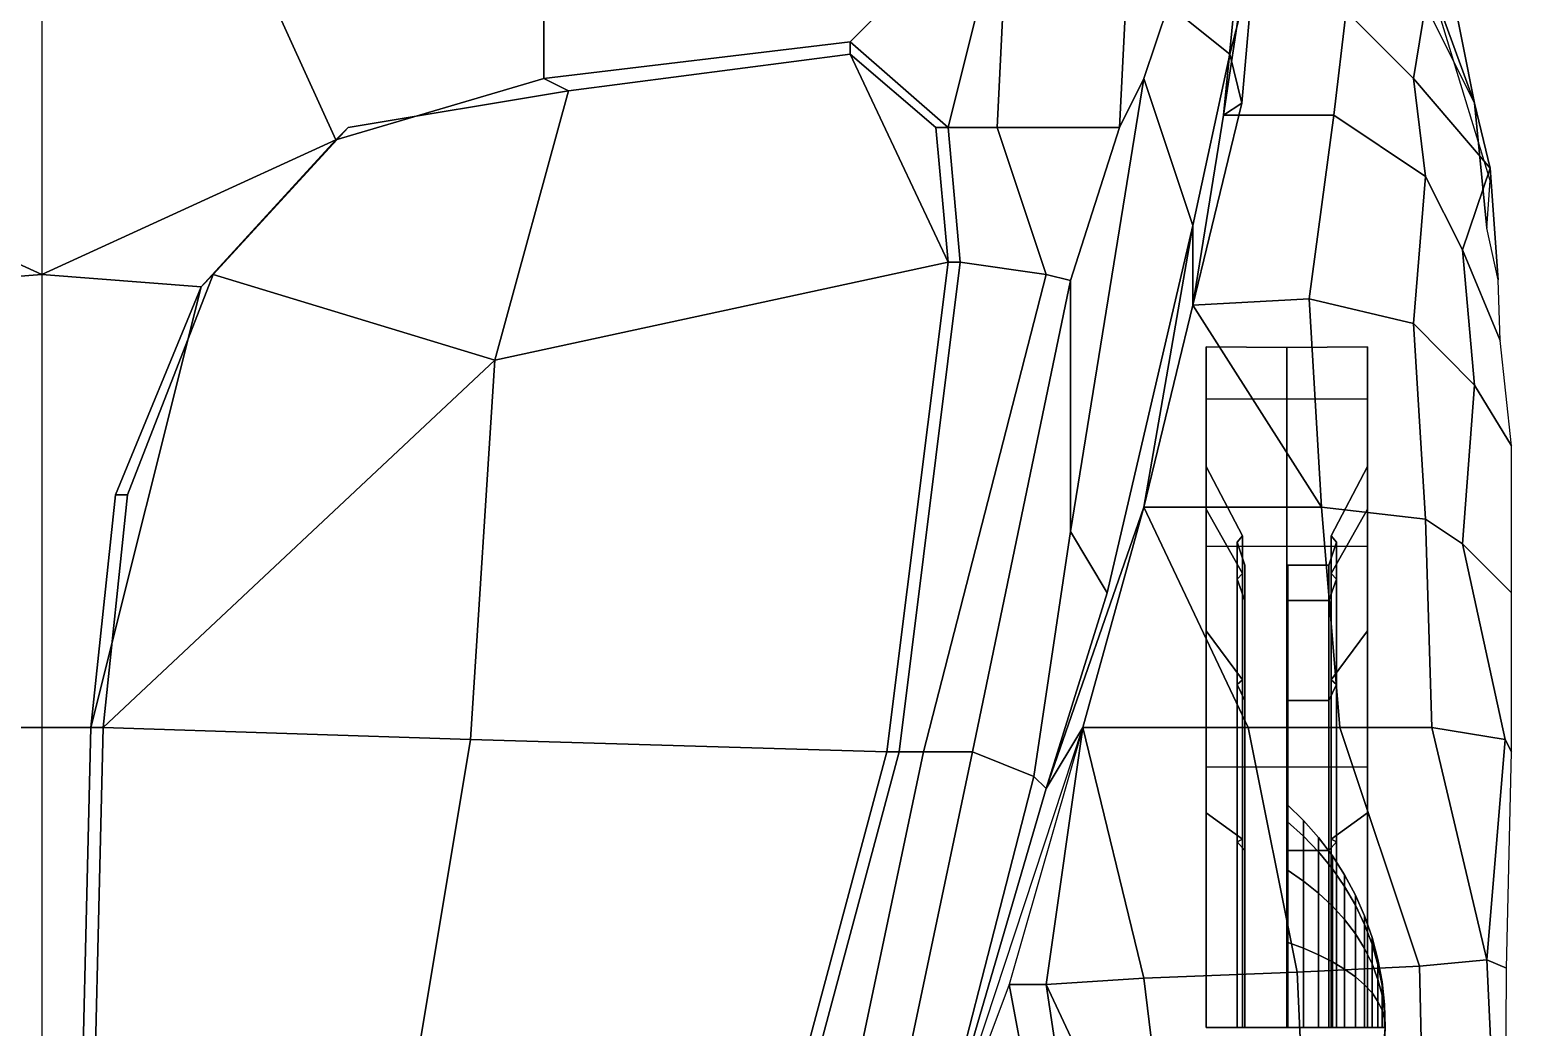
# Model space of a CAD drawing. Extents: x -29 to 31, y -38 to 119.
# Drawn here: x 0.57 to 30.82, y -14.17 to 6.21 of the extents above; entities that cross this region are included whole.
import ezdxf

# ---------------------------------------------------------------- set-up
doc = ezdxf.new("R2010")
doc.units = 0
doc.header["$MEASUREMENT"] = 0
for name, color, linetype in [('FRONTFENDER', 7, 'CONTINUOUS'), ('FRONTSIDE', 7, 'CONTINUOUS'), ('HOOD', 7, 'CONTINUOUS'), ('TIRES', 7, 'CONTINUOUS')]:
    doc.layers.add(name, color=color, linetype=linetype)

msp = doc.modelspace()

# ---------------------------------------------------------------- linework, layer by layer
at = {"layer": 'FRONTFENDER', "color": 1, "linetype": 'Continuous'}
for points in [[(29.069, 6.708, -22.192), (30.069, 4.708, -23.192), (29.569, 7.208, -24.942), (28.319, 8.208, -24.942)], [(27.444, 6.583, -17.942), (28.819, 5.208, -18.442), (29.069, 6.708, -22.192), (27.319, 7.958, -22.067)], [(30.069, 4.708, -23.192), (29.069, 7.458, -26.442), (29.569, 7.208, -24.942)], [(30.069, 4.708, -23.192), (30.319, 2.155, -24.067), (30.387, 3.13, -26.192), (29.069, 7.458, -26.442)], [(24.944, 4.458, -12.942), (27.194, 4.458, -13.567), (27.444, 6.583, -17.942), (25.319, 6.958, -17.817)], [(28.819, 5.208, -18.442), (30.387, 3.38, -19.442), (30.069, 4.708, -23.192), (29.069, 6.708, -22.192)], [(27.194, 4.458, -13.567), (29.069, 3.208, -14.692), (28.819, 5.208, -18.442), (27.444, 6.583, -17.942)], [(29.069, 3.208, -14.692), (29.819, 1.708, -15.692), (30.387, 3.38, -19.442), (28.819, 5.208, -18.442)], [(30.387, 3.38, -19.442), (30.547, 1.101, -21.192), (30.319, 2.155, -24.067), (30.069, 4.708, -23.192)], [(24.319, 0.583, -8.942), (26.694, 0.708, -9.567), (27.194, 4.458, -13.567), (24.944, 4.458, -12.942)], [(26.694, 0.708, -9.567), (28.819, 0.208, -10.942), (29.069, 3.208, -14.692), (27.194, 4.458, -13.567)], [(29.819, 1.708, -15.692), (30.588, -0.143, -17.192), (30.547, 1.101, -21.192), (30.387, 3.38, -19.442)], [(28.819, 0.208, -10.942), (30.069, -1.052, -11.942), (29.819, 1.708, -15.692), (29.069, 3.208, -14.692)], [(30.069, -1.052, -11.942), (30.819, -2.292, -13.442), (30.588, -0.143, -17.192), (29.819, 1.708, -15.692)], [(26.944, -3.542, -6.567), (26.694, 0.708, -9.567), (24.319, 0.583, -8.942)], [(26.944, -3.542, -6.567), (29.069, -3.792, -7.692), (28.819, 0.208, -10.942), (26.694, 0.708, -9.567)], [(23.319, -3.542, -5.817), (26.944, -3.542, -6.567), (24.319, 0.583, -8.942)], [(29.069, -3.792, -7.692), (29.819, -4.292, -9.192), (30.069, -1.052, -11.942), (28.819, 0.208, -10.942)], [(29.819, -4.292, -9.192), (30.819, -5.292, -10.692), (30.819, -2.292, -13.442), (30.069, -1.052, -11.942)], [(22.069, -8.042, -3.817), (25.444, -8.042, -4.442), (23.319, -3.542, -5.817)], [(25.444, -8.042, -4.442), (27.319, -8.042, -5.067), (26.944, -3.542, -6.567), (23.319, -3.542, -5.817)], [(27.319, -8.042, -5.067), (29.194, -8.042, -6.067), (29.069, -3.792, -7.692), (26.944, -3.542, -6.567)], [(30.694, -8.292, -7.192), (29.819, -4.292, -9.192), (29.069, -3.792, -7.692), (29.194, -8.042, -6.067)], [(30.694, -8.292, -7.192), (30.819, -8.542, -8.817), (30.819, -5.292, -10.692), (29.819, -4.292, -9.192)], [(20.569, -13.292, -3.317), (21.319, -13.292, -3.442), (22.069, -8.042, -3.817)], [(21.319, -13.292, -3.442), (23.319, -13.167, -3.567), (22.069, -8.042, -3.817)], [(26.444, -13.042, -4.317), (25.444, -8.042, -4.442), (22.069, -8.042, -3.817), (23.319, -13.167, -3.567)], [(26.444, -13.042, -4.317), (28.944, -12.917, -5.192), (27.319, -8.042, -5.067), (25.444, -8.042, -4.442)], [(28.944, -12.917, -5.192), (30.319, -12.792, -6.567), (29.194, -8.042, -6.067), (27.319, -8.042, -5.067)], [(30.319, -12.792, -6.567), (30.694, -8.292, -7.192), (29.194, -8.042, -6.067)], [(30.319, -12.792, -6.567), (30.721, -12.963, -8.067), (30.819, -8.542, -8.817), (30.694, -8.292, -7.192)], [(26.694, -18.417, -4.442), (29.069, -18.292, -5.692), (28.944, -12.917, -5.192), (26.444, -13.042, -4.317)], [(29.069, -18.292, -5.692), (30.569, -18.167, -7.192), (30.319, -12.792, -6.567), (28.944, -12.917, -5.192)], [(30.569, -18.167, -7.192), (30.694, -18.042, -8.692), (30.721, -12.963, -8.067), (30.319, -12.792, -6.567)], [(18.694, -18.292, -3.817), (19.819, -18.542, -3.692), (20.944, -15.292, -3.692), (20.569, -13.292, -3.317)], [(20.944, -15.292, -3.692), (21.569, -14.917, -3.692), (21.319, -13.292, -3.442), (20.569, -13.292, -3.317)], [(23.194, -17.292, -3.817), (23.944, -18.292, -3.817), (23.319, -13.167, -3.567), (21.319, -13.292, -3.442)], [(23.194, -17.292, -3.817), (21.319, -13.292, -3.442), (21.569, -14.917, -3.692)], [(23.944, -18.292, -3.817), (26.694, -18.417, -4.442), (26.444, -13.042, -4.317), (23.319, -13.167, -3.567)]]:
    msp.add_3dface(points, dxfattribs=at)
at = {"layer": 'FRONTSIDE', "color": 1, "linetype": 'Continuous'}
for points in [[(24.569, 10.708, 0.308), (23.819, 6.708, 1.308), (25.069, 5.708, -1.692), (26.319, 10.558, -1.192)], [(25.569, 10.808, -15.442), (24.944, 4.458, -12.942), (25.319, 6.958, -17.817)], [(25.819, 10.458, -7.192), (25.319, 4.708, -7.192), (24.944, 4.458, -12.942), (25.569, 10.808, -15.442)], [(26.319, 10.558, -1.192), (25.069, 5.708, -1.692), (25.319, 4.708, -7.192), (25.819, 10.458, -7.192)], [(23.819, 6.708, 1.308), (23.319, 5.208, 0.558), (24.319, 2.208, -1.692), (25.069, 5.708, -1.692)], [(25.069, 5.708, -1.692), (24.319, 2.208, -1.692), (24.319, 0.583, -8.942), (25.319, 4.708, -7.192)], [(23.319, 5.208, 0.558), (21.819, -4.042, -1.192), (22.569, -5.292, -2.192), (24.319, 2.208, -1.692)], [(25.319, 4.708, -7.192), (24.319, 0.583, -8.942), (24.944, 4.458, -12.942)], [(24.319, 2.208, -1.692), (22.569, -5.292, -2.192), (21.319, -9.292, -2.692), (23.319, -3.542, -5.817)], [(24.319, 2.208, -1.692), (23.319, -3.542, -5.817), (24.319, 0.583, -8.942)], [(23.319, -3.542, -5.817), (21.319, -9.292, -2.692), (22.069, -8.042, -3.817)], [(21.819, -4.042, -1.192), (21.069, -9.042, -1.692), (21.319, -9.292, -2.692), (22.569, -5.292, -2.192)], [(21.319, -9.292, -2.692), (18.694, -18.292, -3.817), (22.069, -8.042, -3.817)], [(21.069, -9.042, -1.692), (18.694, -18.292, -3.817), (21.319, -9.292, -2.692)]]:
    msp.add_3dface(points, dxfattribs=at)
at = {"layer": 'HOOD', "color": 1, "linetype": 'Continuous'}
for points in [[(17.319, 5.958, 4.058), (20.569, 9.208, 3.178), (11.069, 7.578, 4.678), (11.069, 5.208, 4.808)], [(19.319, 4.208, 3.808), (20.569, 9.208, 3.178), (17.319, 5.958, 4.058)], [(20.319, 4.208, 3.558), (20.569, 9.208, 3.178), (19.319, 4.208, 3.808)], [(22.819, 4.208, 2.308), (23.069, 9.208, 2.308), (20.569, 9.208, 3.178), (20.319, 4.208, 3.558)], [(23.319, 5.208, 0.558), (23.819, 6.708, 1.308), (23.069, 9.208, 2.308), (22.819, 4.208, 2.308)], [(11.069, 5.208, 4.808), (11.069, 7.578, 4.678), (5.569, 6.708, 5.558), (6.819, 3.958, 5.058)], [(-5.181, 3.958, 5.058), (-3.931, 6.708, 5.558), (0.819, 6.458, 5.438), (0.819, 1.208, 5.058)], [(6.819, 3.958, 5.058), (5.569, 6.708, 5.558), (0.819, 6.458, 5.438), (0.819, 1.208, 5.058)], [(17.319, 5.708, 3.558), (17.319, 5.958, 4.058), (11.069, 5.208, 4.808), (11.569, 4.958, 4.308)], [(19.069, 4.208, 3.308), (19.319, 4.208, 3.808), (17.319, 5.958, 4.058), (17.319, 5.708, 3.558)], [(17.319, 5.708, 3.558), (11.569, 4.958, 4.308), (10.069, -0.542, 4.558), (19.319, 1.458, 3.058)], [(17.319, 5.708, 3.558), (19.319, 1.458, 3.058), (19.069, 4.208, 3.308)], [(11.569, 4.958, 4.308), (11.069, 5.208, 4.808), (6.819, 3.958, 5.058), (7.069, 4.208, 4.558)], [(21.819, 1.083, 2.683), (21.819, -4.042, -1.192), (23.319, 5.208, 0.558), (22.819, 4.208, 2.308)], [(11.569, 4.958, 4.308), (7.069, 4.208, 4.558), (4.319, 1.208, 4.308), (10.069, -0.542, 4.558)], [(-5.181, 3.958, 5.058), (0.819, 1.208, 5.058), (-2.431, 0.958, 4.808)], [(6.819, 3.958, 5.058), (0.819, 1.208, 5.058), (4.069, 0.958, 4.808)], [(7.069, 4.208, 4.558), (6.819, 3.958, 5.058), (4.069, 0.958, 4.808), (4.319, 1.208, 4.308)], [(19.319, 1.458, 3.058), (19.569, 1.458, 3.558), (19.319, 4.208, 3.808), (19.069, 4.208, 3.308)], [(19.319, 1.458, 3.058), (19.569, 1.458, 3.558), (19.319, 4.208, 3.808), (19.069, 4.208, 3.308)], [(21.319, 1.208, 2.808), (20.319, 4.208, 3.558), (19.319, 4.208, 3.808), (19.569, 1.458, 3.558)], [(21.319, 1.208, 2.808), (21.819, 1.083, 2.683), (22.819, 4.208, 2.308), (20.319, 4.208, 3.558)], [(18.069, -8.542, 1.558), (19.319, 1.458, 3.058), (10.069, -0.542, 4.558), (9.569, -8.292, 3.558)], [(18.069, -8.542, 1.558), (18.319, -8.542, 2.058), (19.569, 1.458, 3.558), (19.319, 1.458, 3.058)], [(18.819, -8.542, 1.558), (21.319, 1.208, 2.808), (19.569, 1.458, 3.558), (18.319, -8.542, 2.058)], [(-2.431, 0.958, 4.808), (0.819, 1.208, 5.058), (0.819, -8.042, 4.058), (-0.181, -8.042, 4.308)], [(4.069, 0.958, 4.808), (0.819, 1.208, 5.058), (0.819, -8.042, 4.058), (1.819, -8.042, 4.308)], [(4.069, 0.958, 4.808), (1.819, -8.042, 4.308), (2.319, -3.292, 4.558)], [(10.069, -0.542, 4.558), (4.319, 1.208, 4.308), (2.569, -3.292, 4.058), (2.069, -8.042, 3.808)], [(4.319, 1.208, 4.308), (4.069, 0.958, 4.808), (2.319, -3.292, 4.558), (2.569, -3.292, 4.058)], [(18.819, -8.542, 1.558), (19.819, -8.542, 0.558), (21.819, 1.083, 2.683), (21.319, 1.208, 2.808)], [(19.819, -8.542, 0.558), (21.069, -9.042, -1.692), (21.819, -4.042, -1.192), (21.819, 1.083, 2.683)], [(10.069, -0.542, 4.558), (2.069, -8.042, 3.808), (9.569, -8.292, 3.558)], [(2.569, -3.292, 4.058), (2.319, -3.292, 4.558), (1.819, -8.042, 4.308), (2.069, -8.042, 3.808)], [(-0.181, -8.042, 4.308), (0.819, -8.042, 4.058), (0.819, -18.792, 1.558), (0.069, -18.542, 1.058)], [(1.819, -8.042, 4.308), (0.819, -8.042, 4.058), (0.819, -18.792, 1.558), (1.569, -18.542, 1.058)], [(2.069, -8.042, 3.808), (1.819, -8.042, 4.308), (1.569, -18.542, 1.058), (1.819, -18.542, 0.558)], [(9.569, -8.292, 3.558), (2.069, -8.042, 3.808), (1.819, -18.542, 0.558), (7.819, -18.792, 0.808)], [(15.319, -18.792, -0.692), (18.069, -8.542, 1.558), (9.569, -8.292, 3.558), (7.819, -18.792, 0.808)], [(15.319, -18.792, -0.692), (15.569, -18.792, -0.192), (18.319, -8.542, 2.058), (18.069, -8.542, 1.558)], [(16.819, -18.042, -0.692), (18.819, -8.542, 1.558), (18.319, -8.542, 2.058), (15.569, -18.792, -0.192)], [(16.819, -18.042, -0.692), (17.819, -18.042, -1.442), (19.819, -8.542, 0.558), (18.819, -8.542, 1.558)], [(17.819, -18.042, -1.442), (18.694, -18.292, -3.817), (21.069, -9.042, -1.692), (19.819, -8.542, 0.558)]]:
    msp.add_3dface(points, dxfattribs=at)
at = {"layer": 'TIRES', "color": 245, "linetype": 'Continuous'}
for points in [[(24.59, -1.329, -28.011), (24.59, -3.588, -27.075), (24.59, -2.716, -22.692), (24.59, -0.271, -22.692)], [(26.235, -1.338, -28.007), (24.59, -1.329, -28.011), (24.59, -0.271, -22.692), (26.235, -0.281, -22.692)], [(24.59, -0.271, -22.692), (24.59, -2.716, -22.692), (24.59, -3.588, -18.31), (24.59, -1.329, -17.374)], [(26.235, -0.281, -22.692), (24.59, -0.271, -22.692), (24.59, -1.329, -17.374), (26.235, -1.338, -17.378)], [(27.879, -1.329, -28.011), (26.235, -1.338, -28.007), (26.235, -0.281, -22.692), (27.879, -0.271, -22.692)], [(27.879, -0.271, -22.692), (26.235, -0.281, -22.692), (26.235, -1.338, -17.378), (27.879, -1.329, -17.374)], [(27.879, -3.588, -27.075), (27.879, -1.329, -28.011), (27.879, -0.271, -22.692), (27.879, -2.716, -22.692)], [(27.879, -2.716, -22.692), (27.879, -0.271, -22.692), (27.879, -1.329, -17.374), (27.879, -3.588, -18.31)], [(24.59, -4.341, -32.52), (24.59, -6.07, -30.791), (24.59, -3.588, -27.075), (24.59, -1.329, -28.011)], [(26.235, -4.349, -32.513), (24.59, -4.341, -32.52), (24.59, -1.329, -28.011), (26.235, -1.338, -28.007)], [(24.59, -1.329, -17.374), (24.59, -3.588, -18.31), (24.59, -6.07, -14.594), (24.59, -4.341, -12.865)], [(26.235, -1.338, -17.378), (24.59, -1.329, -17.374), (24.59, -4.341, -12.865), (26.235, -4.349, -12.872)], [(27.879, -4.341, -32.52), (26.235, -4.349, -32.513), (26.235, -1.338, -28.007), (27.879, -1.329, -28.011)], [(27.879, -1.329, -17.374), (26.235, -1.338, -17.378), (26.235, -4.349, -12.872), (27.879, -4.341, -12.865)], [(27.879, -6.07, -30.791), (27.879, -4.341, -32.52), (27.879, -1.329, -28.011), (27.879, -3.588, -27.075)], [(27.879, -3.588, -18.31), (27.879, -1.329, -17.374), (27.879, -4.341, -12.865), (27.879, -6.07, -14.594)], [(24.59, -3.588, -27.075), (25.327, -4.896, -26.533), (25.327, -4.132, -22.692), (24.59, -2.716, -22.692)], [(24.59, -2.716, -22.692), (25.327, -4.132, -22.692), (25.327, -4.896, -18.852), (24.59, -3.588, -18.31)], [(27.142, -4.896, -26.533), (27.879, -3.588, -27.075), (27.879, -2.716, -22.692), (27.142, -4.132, -22.692)], [(27.142, -4.132, -22.692), (27.879, -2.716, -22.692), (27.879, -3.588, -18.31), (27.142, -4.896, -18.852)], [(24.59, -6.07, -30.791), (25.327, -7.072, -29.789), (25.327, -4.896, -26.533), (24.59, -3.588, -27.075)], [(24.59, -3.588, -18.31), (25.327, -4.896, -18.852), (25.327, -7.072, -15.596), (24.59, -6.07, -14.594)], [(27.142, -7.072, -29.789), (27.879, -6.07, -30.791), (27.879, -3.588, -27.075), (27.142, -4.896, -26.533)], [(27.142, -4.896, -18.852), (27.879, -3.588, -18.31), (27.879, -6.07, -14.594), (27.142, -7.072, -15.596)], [(24.59, -8.85, -35.533), (24.59, -9.786, -33.274), (24.59, -6.07, -30.791), (24.59, -4.341, -32.52)], [(26.235, -8.854, -35.523), (24.59, -8.85, -35.533), (24.59, -4.341, -32.52), (26.235, -4.349, -32.513)], [(24.59, -4.341, -12.865), (24.59, -6.07, -14.594), (24.59, -9.786, -12.111), (24.59, -8.85, -9.852)], [(26.235, -4.349, -12.872), (24.59, -4.341, -12.865), (24.59, -8.85, -9.852), (26.235, -8.854, -9.862)], [(27.879, -8.85, -35.533), (26.235, -8.854, -35.523), (26.235, -4.349, -32.513), (27.879, -4.341, -32.52)], [(27.879, -4.341, -12.865), (26.235, -4.349, -12.872), (26.235, -8.854, -9.862), (27.879, -8.85, -9.852)], [(27.879, -9.786, -33.274), (27.879, -8.85, -35.533), (27.879, -4.341, -32.52), (27.879, -6.07, -30.791)], [(27.879, -6.07, -14.594), (27.879, -4.341, -12.865), (27.879, -8.85, -9.852), (27.879, -9.786, -12.111)], [(24.59, -9.786, -33.274), (25.327, -10.328, -31.965), (25.327, -7.072, -29.789), (24.59, -6.07, -30.791)], [(24.59, -6.07, -14.594), (25.327, -7.072, -15.596), (25.327, -10.328, -13.42), (24.59, -9.786, -12.111)], [(27.142, -10.328, -31.965), (27.879, -9.786, -33.274), (27.879, -6.07, -30.791), (27.142, -7.072, -29.789)], [(27.142, -7.072, -15.596), (27.879, -6.07, -14.594), (27.879, -9.786, -12.111), (27.142, -10.328, -13.42)], [(24.59, -14.169, -36.591), (24.59, -14.169, -34.146), (24.59, -9.786, -33.274), (24.59, -8.85, -35.533)], [(26.235, -14.169, -36.58), (24.59, -14.169, -36.591), (24.59, -8.85, -35.533), (26.235, -8.854, -35.523)], [(24.59, -8.85, -9.852), (24.59, -9.786, -12.111), (24.59, -14.169, -11.239), (24.59, -14.169, -8.794)], [(26.235, -8.854, -9.862), (24.59, -8.85, -9.852), (24.59, -14.169, -8.794), (26.235, -14.169, -8.805)], [(27.879, -14.169, -36.591), (26.235, -14.169, -36.58), (26.235, -8.854, -35.523), (27.879, -8.85, -35.533)], [(27.879, -8.85, -9.852), (26.235, -8.854, -9.862), (26.235, -14.169, -8.805), (27.879, -14.169, -8.794)], [(27.879, -14.169, -34.146), (27.879, -14.169, -36.591), (27.879, -8.85, -35.533), (27.879, -9.786, -33.274)], [(27.879, -9.786, -12.111), (27.879, -8.85, -9.852), (27.879, -14.169, -8.794), (27.879, -14.169, -11.239)], [(24.59, -14.169, -34.146), (25.327, -14.169, -32.729), (25.327, -10.328, -31.965), (24.59, -9.786, -33.274)], [(24.59, -9.786, -12.111), (25.327, -10.328, -13.42), (25.327, -14.169, -12.656), (24.59, -14.169, -11.239)], [(27.142, -14.169, -32.729), (27.879, -14.169, -34.146), (27.879, -9.786, -33.274), (27.142, -10.328, -31.965)], [(27.142, -10.328, -13.42), (27.879, -9.786, -12.111), (27.879, -14.169, -11.239), (27.142, -14.169, -12.656)]]:
    msp.add_3dface(points, dxfattribs=at)
at = {"layer": 'TIRES', "color": 1, "linetype": 'Continuous'}
for points in [[(25.327, -4.896, -26.533), (25.221, -5.015, -26.484), (25.221, -4.26, -22.692), (25.327, -4.132, -22.692)], [(25.327, -4.132, -22.692), (25.221, -4.26, -22.692), (25.221, -5.015, -18.901), (25.327, -4.896, -18.852)], [(27.249, -5.015, -26.484), (27.142, -4.896, -26.533), (27.142, -4.132, -22.692), (27.249, -4.26, -22.692)], [(27.249, -4.26, -22.692), (27.142, -4.132, -22.692), (27.142, -4.896, -18.852), (27.249, -5.015, -18.901)], [(25.221, -5.015, -26.484), (25.377, -5.45, -26.304), (25.377, -4.731, -22.692), (25.221, -4.26, -22.692)], [(25.221, -4.26, -22.692), (25.377, -4.731, -22.692), (25.377, -5.45, -19.081), (25.221, -5.015, -18.901)], [(27.092, -5.45, -26.304), (27.249, -5.015, -26.484), (27.249, -4.26, -22.692), (27.092, -4.731, -22.692)], [(27.092, -4.731, -22.692), (27.249, -4.26, -22.692), (27.249, -5.015, -18.901), (27.092, -5.45, -19.081)], [(26.245, -9.963, -24.435), (26.255, -5.45, -26.304), (26.255, -4.731, -22.692), (26.245, -9.617, -22.692)], [(26.245, -9.617, -22.692), (26.255, -4.731, -22.692), (26.255, -5.45, -19.081), (26.245, -9.963, -20.95)], [(26.255, -5.45, -26.304), (27.092, -5.45, -26.304), (27.092, -4.731, -22.692), (26.255, -4.731, -22.692)], [(26.255, -4.731, -22.692), (27.092, -4.731, -22.692), (27.092, -5.45, -19.081), (26.255, -5.45, -19.081)], [(25.327, -7.072, -29.789), (25.221, -7.163, -29.699), (25.221, -5.015, -26.484), (25.327, -4.896, -26.533)], [(25.327, -4.896, -18.852), (25.221, -5.015, -18.901), (25.221, -7.163, -15.686), (25.327, -7.072, -15.596)], [(25.221, -7.163, -29.699), (25.377, -7.495, -29.366), (25.377, -5.45, -26.304), (25.221, -5.015, -26.484)], [(25.221, -5.015, -18.901), (25.377, -5.45, -19.081), (25.377, -7.495, -16.019), (25.221, -7.163, -15.686)], [(27.092, -7.495, -29.366), (27.249, -7.163, -29.699), (27.249, -5.015, -26.484), (27.092, -5.45, -26.304)], [(27.092, -5.45, -19.081), (27.249, -5.015, -18.901), (27.249, -7.163, -15.686), (27.092, -7.495, -16.019)], [(27.249, -7.163, -29.699), (27.142, -7.072, -29.789), (27.142, -4.896, -26.533), (27.249, -5.015, -26.484)], [(27.249, -5.015, -18.901), (27.142, -4.896, -18.852), (27.142, -7.072, -15.596), (27.249, -7.163, -15.686)], [(26.245, -10.95, -25.911), (26.255, -7.495, -29.366), (26.255, -5.45, -26.304), (26.245, -9.963, -24.435)], [(26.245, -9.963, -20.95), (26.255, -5.45, -19.081), (26.255, -7.495, -16.019), (26.245, -10.95, -19.474)], [(26.255, -7.495, -29.366), (27.092, -7.495, -29.366), (27.092, -5.45, -26.304), (26.255, -5.45, -26.304)], [(26.255, -5.45, -19.081), (27.092, -5.45, -19.081), (27.092, -7.495, -16.019), (26.255, -7.495, -16.019)], [(25.327, -10.328, -31.965), (25.221, -10.377, -31.847), (25.221, -7.163, -29.699), (25.327, -7.072, -29.789)], [(25.327, -7.072, -15.596), (25.221, -7.163, -15.686), (25.221, -10.377, -13.538), (25.327, -10.328, -13.42)], [(25.221, -10.377, -31.847), (25.377, -10.557, -31.412), (25.377, -7.495, -29.366), (25.221, -7.163, -29.699)], [(25.221, -7.163, -15.686), (25.377, -7.495, -16.019), (25.377, -10.557, -13.973), (25.221, -10.377, -13.538)], [(27.092, -10.557, -31.412), (27.249, -10.377, -31.847), (27.249, -7.163, -29.699), (27.092, -7.495, -29.366)], [(27.092, -7.495, -16.019), (27.249, -7.163, -15.686), (27.249, -10.377, -13.538), (27.092, -10.557, -13.973)], [(27.249, -10.377, -31.847), (27.142, -10.328, -31.965), (27.142, -7.072, -29.789), (27.249, -7.163, -29.699)], [(27.249, -7.163, -15.686), (27.142, -7.072, -15.596), (27.142, -10.328, -13.42), (27.249, -10.377, -13.538)], [(26.245, -12.427, -26.898), (26.255, -10.557, -31.412), (26.255, -7.495, -29.366), (26.245, -10.95, -25.911)], [(26.245, -10.95, -19.474), (26.255, -7.495, -16.019), (26.255, -10.557, -13.973), (26.245, -12.427, -18.487)], [(26.255, -10.557, -31.412), (27.092, -10.557, -31.412), (27.092, -7.495, -29.366), (26.255, -7.495, -29.366)], [(26.255, -7.495, -16.019), (27.092, -7.495, -16.019), (27.092, -10.557, -13.973), (26.255, -10.557, -13.973)], [(25.327, -14.169, -32.729), (25.221, -14.169, -32.601), (25.221, -10.377, -31.847), (25.327, -10.328, -31.965)], [(25.327, -10.328, -13.42), (25.221, -10.377, -13.538), (25.221, -14.169, -12.784), (25.327, -14.169, -12.656)], [(25.221, -14.169, -32.601), (25.377, -14.169, -32.13), (25.377, -10.557, -31.412), (25.221, -10.377, -31.847)], [(25.221, -10.377, -13.538), (25.377, -10.557, -13.973), (25.377, -14.169, -13.255), (25.221, -14.169, -12.784)], [(26.245, -14.169, -27.245), (26.255, -14.169, -32.13), (26.255, -10.557, -31.412), (26.245, -12.427, -26.898)], [(26.245, -12.427, -18.487), (26.255, -10.557, -13.973), (26.255, -14.169, -13.255), (26.245, -14.169, -18.14)], [(26.255, -14.169, -32.13), (27.092, -14.169, -32.13), (27.092, -10.557, -31.412), (26.255, -10.557, -31.412)], [(26.255, -10.557, -13.973), (27.092, -10.557, -13.973), (27.092, -14.169, -13.255), (26.255, -14.169, -13.255)], [(27.092, -14.169, -32.13), (27.249, -14.169, -32.601), (27.249, -10.377, -31.847), (27.092, -10.557, -31.412)], [(27.092, -10.557, -13.973), (27.249, -10.377, -13.538), (27.249, -14.169, -12.784), (27.092, -14.169, -13.255)], [(27.249, -14.169, -32.601), (27.142, -14.169, -32.729), (27.142, -10.328, -31.965), (27.249, -10.377, -31.847)], [(27.249, -10.377, -13.538), (27.142, -10.328, -13.42), (27.142, -14.169, -12.656), (27.249, -14.169, -12.784)]]:
    msp.add_3dface(points, dxfattribs=at)
at = {"layer": 'TIRES', "color": 255, "linetype": 'Continuous'}
for points in [[(26.578, -10.263, -24.31), (26.245, -9.963, -24.435), (26.245, -9.617, -22.692), (26.578, -9.942, -22.692)], [(26.578, -9.942, -22.692), (26.245, -9.617, -22.692), (26.245, -9.963, -20.95), (26.578, -10.263, -21.075)], [(26.578, -11.18, -25.682), (26.245, -10.95, -25.911), (26.245, -9.963, -24.435), (26.578, -10.263, -24.31)], [(26.578, -10.263, -21.075), (26.245, -9.963, -20.95), (26.245, -10.95, -19.474), (26.578, -11.18, -19.703)], [(26.885, -10.586, -24.176), (26.578, -10.263, -24.31), (26.578, -9.942, -22.692), (26.885, -10.291, -22.692)], [(26.885, -10.291, -22.692), (26.578, -9.942, -22.692), (26.578, -10.263, -21.075), (26.885, -10.586, -21.209)], [(26.885, -11.427, -25.434), (26.578, -11.18, -25.682), (26.578, -10.263, -24.31), (26.885, -10.586, -24.176)], [(26.885, -10.586, -21.209), (26.578, -10.263, -21.075), (26.578, -11.18, -19.703), (26.885, -11.427, -19.951)], [(27.165, -10.93, -24.034), (26.885, -10.586, -24.176), (26.885, -10.291, -22.692), (27.165, -10.663, -22.692)], [(27.165, -10.663, -22.692), (26.885, -10.291, -22.692), (26.885, -10.586, -21.209), (27.165, -10.93, -21.351)], [(27.165, -11.69, -25.171), (26.885, -11.427, -25.434), (26.885, -10.586, -24.176), (27.165, -10.93, -24.034)], [(27.165, -10.93, -21.351), (26.885, -10.586, -21.209), (26.885, -11.427, -19.951), (27.165, -11.69, -20.214)], [(27.415, -11.293, -23.884), (27.165, -10.93, -24.034), (27.165, -10.663, -22.692), (27.415, -11.056, -22.692)], [(27.415, -11.056, -22.692), (27.165, -10.663, -22.692), (27.165, -10.93, -21.351), (27.415, -11.293, -21.501)], [(26.578, -12.551, -26.598), (26.245, -12.427, -26.898), (26.245, -10.95, -25.911), (26.578, -11.18, -25.682)], [(26.578, -11.18, -19.703), (26.245, -10.95, -19.474), (26.245, -12.427, -18.487), (26.578, -12.551, -18.787)], [(26.885, -12.685, -26.275), (26.578, -12.551, -26.598), (26.578, -11.18, -25.682), (26.885, -11.427, -25.434)], [(26.885, -11.427, -19.951), (26.578, -11.18, -19.703), (26.578, -12.551, -18.787), (26.885, -12.685, -19.11)], [(27.415, -11.968, -24.894), (27.165, -11.69, -25.171), (27.165, -10.93, -24.034), (27.415, -11.293, -23.884)], [(27.415, -11.293, -21.501), (27.165, -10.93, -21.351), (27.165, -11.69, -20.214), (27.415, -11.968, -20.491)], [(27.635, -11.672, -23.727), (27.415, -11.293, -23.884), (27.415, -11.056, -22.692), (27.635, -11.467, -22.692)], [(27.635, -11.467, -22.692), (27.415, -11.056, -22.692), (27.415, -11.293, -21.501), (27.635, -11.672, -21.658)], [(27.165, -12.827, -25.931), (26.885, -12.685, -26.275), (26.885, -11.427, -25.434), (27.165, -11.69, -25.171)], [(27.165, -11.69, -20.214), (26.885, -11.427, -19.951), (26.885, -12.685, -19.11), (27.165, -12.827, -19.454)], [(27.635, -12.258, -24.603), (27.415, -11.968, -24.894), (27.415, -11.293, -23.884), (27.635, -11.672, -23.727)], [(27.635, -11.672, -21.658), (27.415, -11.293, -21.501), (27.415, -11.968, -20.491), (27.635, -12.258, -20.782)], [(27.822, -12.066, -23.563), (27.635, -11.672, -23.727), (27.635, -11.467, -22.692), (27.822, -11.893, -22.692)], [(27.822, -11.893, -22.692), (27.635, -11.467, -22.692), (27.635, -11.672, -21.658), (27.822, -12.066, -21.822)], [(27.415, -12.978, -25.568), (27.165, -12.827, -25.931), (27.165, -11.69, -25.171), (27.415, -11.968, -24.894)], [(27.415, -11.968, -20.491), (27.165, -11.69, -20.214), (27.165, -12.827, -19.454), (27.415, -12.978, -19.817)], [(27.822, -12.56, -24.302), (27.635, -12.258, -24.603), (27.635, -11.672, -23.727), (27.822, -12.066, -23.563)], [(27.822, -12.066, -21.822), (27.635, -11.672, -21.658), (27.635, -12.258, -20.782), (27.822, -12.56, -21.083)], [(27.635, -13.135, -25.189), (27.415, -12.978, -25.568), (27.415, -11.968, -24.894), (27.635, -12.258, -24.603)], [(27.635, -12.258, -20.782), (27.415, -11.968, -20.491), (27.415, -12.978, -19.817), (27.635, -13.135, -20.196)], [(27.975, -12.472, -23.395), (27.822, -12.066, -23.563), (27.822, -11.893, -22.692), (27.975, -12.333, -22.692)], [(27.975, -12.333, -22.692), (27.822, -11.893, -22.692), (27.822, -12.066, -21.822), (27.975, -12.472, -21.99)], [(27.975, -12.87, -23.991), (27.822, -12.56, -24.302), (27.822, -12.066, -23.563), (27.975, -12.472, -23.395)], [(27.975, -12.472, -21.99), (27.822, -12.066, -21.822), (27.822, -12.56, -21.083), (27.975, -12.87, -21.394)], [(27.822, -13.298, -24.795), (27.635, -13.135, -25.189), (27.635, -12.258, -24.603), (27.822, -12.56, -24.302)], [(27.822, -12.56, -21.083), (27.635, -12.258, -20.782), (27.635, -13.135, -20.196), (27.822, -13.298, -20.59)], [(28.095, -12.888, -23.223), (27.975, -12.472, -23.395), (27.975, -12.333, -22.692), (28.095, -12.783, -22.692)], [(28.095, -12.783, -22.692), (27.975, -12.333, -22.692), (27.975, -12.472, -21.99), (28.095, -12.888, -22.162)], [(26.578, -14.169, -26.92), (26.245, -14.169, -27.245), (26.245, -12.427, -26.898), (26.578, -12.551, -26.598)], [(26.578, -12.551, -18.787), (26.245, -12.427, -18.487), (26.245, -14.169, -18.14), (26.578, -14.169, -18.465)], [(26.885, -14.169, -26.57), (26.578, -14.169, -26.92), (26.578, -12.551, -26.598), (26.885, -12.685, -26.275)], [(26.885, -12.685, -19.11), (26.578, -12.551, -18.787), (26.578, -14.169, -18.465), (26.885, -14.169, -18.815)], [(27.165, -14.169, -26.198), (26.885, -14.169, -26.57), (26.885, -12.685, -26.275), (27.165, -12.827, -25.931)], [(27.165, -12.827, -19.454), (26.885, -12.685, -19.11), (26.885, -14.169, -18.815), (27.165, -14.169, -19.187)], [(27.975, -13.466, -24.389), (27.822, -13.298, -24.795), (27.822, -12.56, -24.302), (27.975, -12.87, -23.991)], [(27.975, -12.87, -21.394), (27.822, -12.56, -21.083), (27.822, -13.298, -20.59), (27.975, -13.466, -20.996)], [(28.095, -13.189, -23.673), (27.975, -12.87, -23.991), (27.975, -12.472, -23.395), (28.095, -12.888, -23.223)], [(28.095, -12.888, -22.162), (27.975, -12.472, -21.99), (27.975, -12.87, -21.394), (28.095, -13.189, -21.712)], [(27.415, -14.169, -25.805), (27.165, -14.169, -26.198), (27.165, -12.827, -25.931), (27.415, -12.978, -25.568)], [(27.415, -12.978, -19.817), (27.165, -12.827, -19.454), (27.165, -14.169, -19.187), (27.415, -14.169, -19.58)], [(27.635, -14.169, -25.395), (27.415, -14.169, -25.805), (27.415, -12.978, -25.568), (27.635, -13.135, -25.189)], [(27.635, -13.135, -20.196), (27.415, -12.978, -19.817), (27.415, -14.169, -19.58), (27.635, -14.169, -19.99)], [(28.095, -13.638, -23.973), (27.975, -13.466, -24.389), (27.975, -12.87, -23.991), (28.095, -13.189, -23.673)], [(28.095, -13.189, -21.712), (27.975, -12.87, -21.394), (27.975, -13.466, -20.996), (28.095, -13.638, -21.412)], [(28.179, -13.311, -23.048), (28.095, -12.888, -23.223), (28.095, -12.783, -22.692), (28.179, -13.24, -22.692)], [(28.179, -13.24, -22.692), (28.095, -12.783, -22.692), (28.095, -12.888, -22.162), (28.179, -13.311, -22.337)], [(28.179, -13.512, -23.349), (28.095, -13.189, -23.673), (28.095, -12.888, -23.223), (28.179, -13.311, -23.048)], [(28.179, -13.311, -22.337), (28.095, -12.888, -22.162), (28.095, -13.189, -21.712), (28.179, -13.512, -22.036)], [(27.822, -14.169, -24.968), (27.635, -14.169, -25.395), (27.635, -13.135, -25.189), (27.822, -13.298, -24.795)], [(27.822, -13.298, -20.59), (27.635, -13.135, -20.196), (27.635, -14.169, -19.99), (27.822, -14.169, -20.417)], [(27.975, -14.169, -24.529), (27.822, -14.169, -24.968), (27.822, -13.298, -24.795), (27.975, -13.466, -24.389)], [(27.975, -13.466, -20.996), (27.822, -13.298, -20.59), (27.822, -14.169, -20.417), (27.975, -14.169, -20.856)], [(28.179, -13.814, -23.55), (28.095, -13.638, -23.973), (28.095, -13.189, -23.673), (28.179, -13.512, -23.349)], [(28.179, -13.512, -22.036), (28.095, -13.189, -21.712), (28.095, -13.638, -21.412), (28.179, -13.814, -21.835)], [(28.229, -13.739, -22.871), (28.179, -13.311, -23.048), (28.179, -13.24, -22.692), (28.229, -13.703, -22.692)], [(28.229, -13.703, -22.692), (28.179, -13.24, -22.692), (28.179, -13.311, -22.337), (28.229, -13.739, -22.514)], [(28.095, -14.169, -24.079), (27.975, -14.169, -24.529), (27.975, -13.466, -24.389), (28.095, -13.638, -23.973)], [(28.095, -13.638, -21.412), (27.975, -13.466, -20.996), (27.975, -14.169, -20.856), (28.095, -14.169, -21.306)], [(28.229, -13.84, -23.022), (28.179, -13.512, -23.349), (28.179, -13.311, -23.048), (28.229, -13.739, -22.871)], [(28.229, -13.739, -22.514), (28.179, -13.311, -22.337), (28.179, -13.512, -22.036), (28.229, -13.84, -22.363)], [(28.229, -13.991, -23.122), (28.179, -13.814, -23.55), (28.179, -13.512, -23.349), (28.229, -13.84, -23.022)], [(28.229, -13.84, -22.363), (28.179, -13.512, -22.036), (28.179, -13.814, -21.835), (28.229, -13.991, -22.263)], [(28.179, -14.169, -23.621), (28.095, -14.169, -24.079), (28.095, -13.638, -23.973), (28.179, -13.814, -23.55)], [(28.179, -13.814, -21.835), (28.095, -13.638, -21.412), (28.095, -14.169, -21.306), (28.179, -14.169, -21.764)], [(28.229, -14.169, -23.158), (28.179, -14.169, -23.621), (28.179, -13.814, -23.55), (28.229, -13.991, -23.122)], [(28.229, -13.991, -22.263), (28.179, -13.814, -21.835), (28.179, -14.169, -21.764), (28.229, -14.169, -22.227)], [(28.242, -14.169, -22.692), (28.229, -13.739, -22.871), (28.229, -13.703, -22.692), (28.242, -14.169, -22.692)], [(28.242, -14.169, -22.692), (28.229, -13.703, -22.692), (28.229, -13.739, -22.514), (28.242, -14.169, -22.692)], [(28.242, -14.169, -22.692), (28.229, -13.84, -23.022), (28.229, -13.739, -22.871), (28.242, -14.169, -22.692)], [(28.242, -14.169, -22.692), (28.229, -13.739, -22.514), (28.229, -13.84, -22.363), (28.242, -14.169, -22.692)], [(28.242, -14.169, -22.692), (28.229, -13.991, -23.122), (28.229, -13.84, -23.022), (28.242, -14.169, -22.692)], [(28.242, -14.169, -22.692), (28.229, -13.84, -22.363), (28.229, -13.991, -22.263), (28.242, -14.169, -22.692)], [(28.242, -14.169, -22.692), (28.229, -14.169, -23.158), (28.229, -13.991, -23.122), (28.242, -14.169, -22.692)], [(28.242, -14.169, -22.692), (28.229, -13.991, -22.263), (28.229, -14.169, -22.227), (28.242, -14.169, -22.692)], [(28.242, -14.169, -22.692), (28.229, -14.498, -23.022), (28.229, -14.347, -23.122), (28.242, -14.169, -22.692)]]:
    msp.add_3dface(points, dxfattribs=at)

doc.saveas('drawing.dxf')
